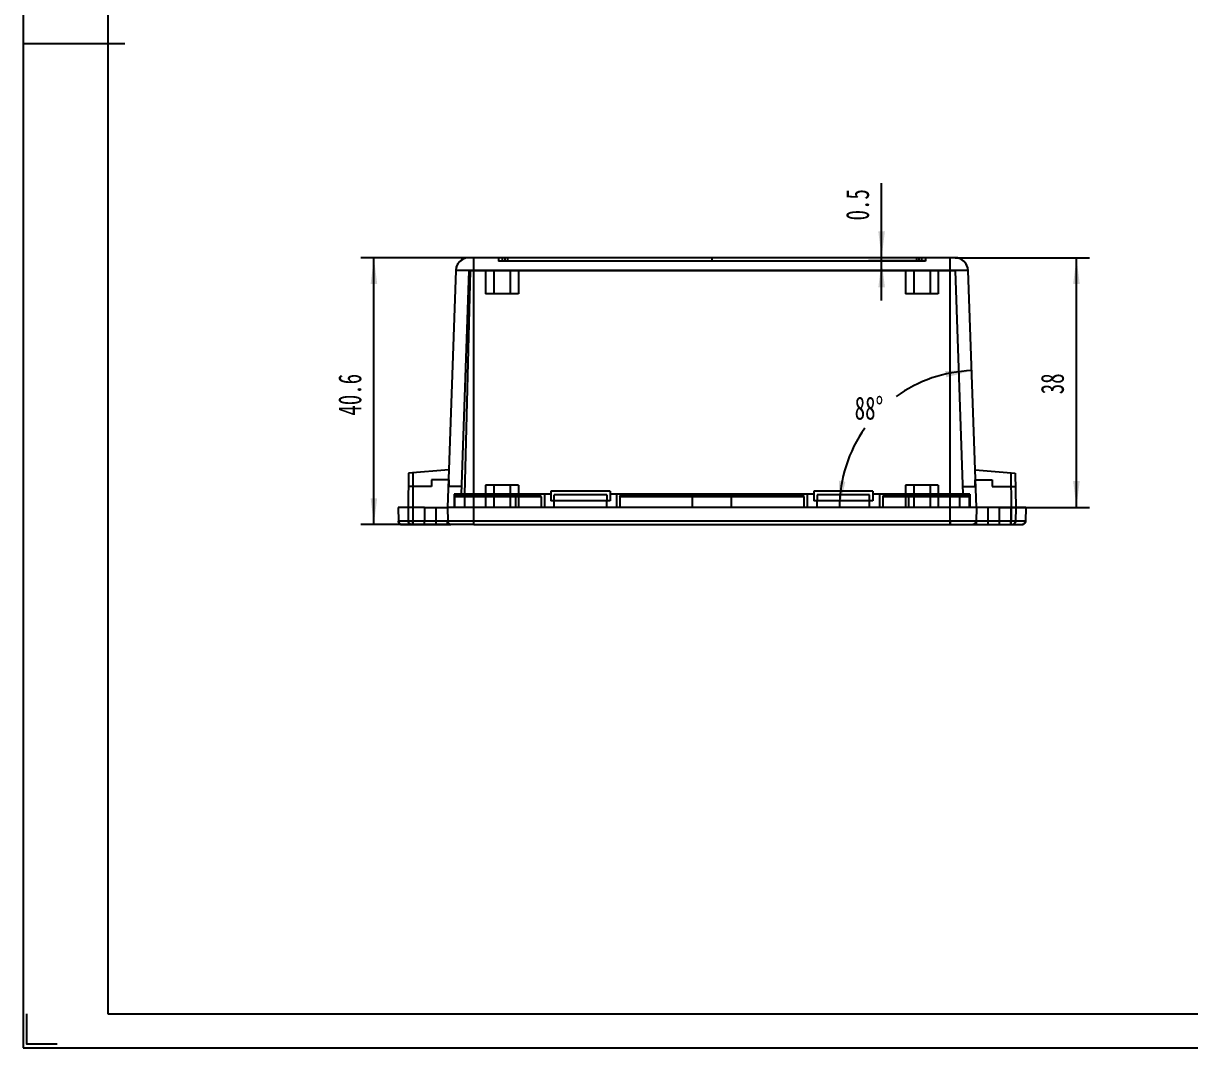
# Model space of a CAD drawing. Header units: millimetres. Extents: x 737 to 1170, y -310 to -5.
# Drawn here: x 737.5 to 915, y -310.5 to -154.6 of the extents above; entities that cross this region are included whole.
import ezdxf

# ---------------------------------------------------------------- set-up
doc = ezdxf.new("R2010")
doc.units = ezdxf.units.MM
doc.layers.get('0').update_dxf_attribs({"lineweight": 0})
for name, color, linetype, lineweight in [('CAXA4', 3, 'Continuous', 25), ('图框_内框线', 5, 'Continuous', 50), ('图框_外框线', 7, 'Continuous', 0), ('图框_角线', 5, 'Continuous', 140)]:
    doc.layers.add(name, color=color, linetype=linetype, lineweight=lineweight)
doc.styles.add('标准', font='', dxfattribs={"width": 0.667})
doc.styles.get('标准').set_extended_font_data('FangSong_GB2312')
doc.dimstyles.new('标准', dxfattribs={"dimtxt": 3.5, "dimasz": 4, "dimexe": 2, "dimexo": 0, "dimtad": 1, "dimdsep": 46, "dimtxsty": '标准', "dimcen": 0, "dimdle": 6, "dimazin": 2, "dimtfac": 1, "dimtdec": 3, "dimtmove": 0, "dimatfit": 3, "dimfxl": 0, "dimtolj": 1, "dimtzin": 0, "dimarcsym": 0})

# ---------------------------------------------------------------- blocks, each defined once
blk = doc.blocks.new('*CAXBLOCK1112')
at = {"layer": 'CAXA4', "linetype": 'Continuous', "lineweight": 25}
for points in [[(897.75, -190.25), (898.25, -194.25), (897.25, -194.25)], [(897.75, -228.25), (898.25, -224.25), (897.25, -224.25)]]:
    blk.add_hatch(color=0, dxfattribs=at).paths.add_polyline_path(points, flags=0)
at = {"layer": 'CAXA4', "color": 0, "linetype": 'Continuous', "lineweight": 25}
for p, q in [((879.27, -190.25), (899.75, -190.25)), ((897.75, -228.25), (897.75, -190.25)), ((886.03, -228.25), (899.75, -228.25))]:
    blk.add_line(p, q, dxfattribs=at)
at = {"layer": 'CAXA4', "color": 0, "linetype": 'Continuous', "lineweight": 25, "insert": (892.33, -211.03), "char_height": 3.5, "attachment_point": 1, "rotation": 90, "style": '标准'}
blk.add_mtext('\\fFangSong_GB2312|b0|i0|p34;38', dxfattribs=at)
blk = doc.blocks.new('*CAXBLOCK1213')
at = {"layer": 'CAXA4', "linetype": 'Continuous', "lineweight": 25}
for points in [[(868.1, -190.25), (868.6, -186.25), (867.6, -186.25)], [(868.1, -190.75), (868.6, -194.75), (867.6, -194.75)]]:
    blk.add_hatch(color=0, dxfattribs=at).paths.add_polyline_path(points, flags=0)
at = {"layer": 'CAXA4', "color": 0, "linetype": 'Continuous', "lineweight": 25}
for p, q in [((868.1, -196.75), (868.1, -178.91)), ((879.27, -190.25), (866.1, -190.25)), ((874.77, -190.75), (866.1, -190.75))]:
    blk.add_line(p, q, dxfattribs=at)
at = {"layer": 'CAXA4', "color": 0, "linetype": 'Continuous', "lineweight": 25, "insert": (862.68, -184.58), "char_height": 3.5, "attachment_point": 1, "rotation": 90, "style": '标准'}
blk.add_mtext('\\fFangSong_GB2312|b0|i0|p34;0.5', dxfattribs=at)
blk = doc.blocks.new('*CAXBLOCK1314')
at = {"layer": 'CAXA4', "linetype": 'Continuous', "lineweight": 25}
for points in [[(881.8, -207.44), (877.73, -207.47), (877.95, -208.45)], [(861.7, -228.25), (861.59, -224.18), (862.58, -224.37)]]:
    blk.add_hatch(color=0, dxfattribs=at).paths.add_polyline_path(points, flags=0)
at = {"layer": 'CAXA4', "color": 0, "linetype": 'Continuous', "lineweight": 25}
blk.add_line((878.53, -228.25), (859.7, -228.25), dxfattribs=at)
for start, end in [(92, 125.9263), (144.5815, 180)]:
    blk.add_arc((882.53, -228.25), 20.83, start, end, dxfattribs=at)
at = {"layer": 'CAXA4', "color": 0, "linetype": 'Continuous', "lineweight": 25, "insert": (864, -211.39), "char_height": 3.5, "attachment_point": 1, "style": '标准'}
blk.add_mtext('\\fFangSong_GB2312|b0|i0|p34;88{%%D}', dxfattribs=at)
blk = doc.blocks.new('*CAXBLOCK1415')
at = {"layer": 'CAXA4', "linetype": 'Continuous', "lineweight": 25}
for points in [[(790.84, -190.25), (791.34, -194.25), (790.34, -194.25)], [(790.84, -230.85), (791.34, -226.85), (790.34, -226.85)]]:
    blk.add_hatch(color=0, dxfattribs=at).paths.add_polyline_path(points, flags=0)
at = {"layer": 'CAXA4', "color": 0, "linetype": 'Continuous', "lineweight": 25}
for p, q in [((806.03, -190.25), (788.84, -190.25)), ((790.84, -230.85), (790.84, -190.25)), ((806.03, -230.85), (788.84, -230.85))]:
    blk.add_line(p, q, dxfattribs=at)
at = {"layer": 'CAXA4', "color": 0, "linetype": 'Continuous', "lineweight": 25, "insert": (785.42, -214.28), "char_height": 3.5, "attachment_point": 1, "rotation": 90, "style": '标准'}
blk.add_mtext('\\fFangSong_GB2312|b0|i0|p34;40.6', dxfattribs=at)

msp = doc.modelspace()

# ---------------------------------------------------------------- linework, layer by layer
at = {"color": 0, "linetype": 'Continuous', "lineweight": 25}
for p, q in [((806.029, -190.254), (805.287, -190.254)), ((806.029, -230.854), (806.029, -190.254)), ((879.27, -190.254), (806.029, -190.254)), ((809.779, -190.254), (809.779, -190.754)), ((874.775, -190.754), (809.782, -190.754)), ((810.379, -190.254), (810.379, -190.754)), ((810.779, -190.254), (810.779, -190.754)), ((811.161, -190.254), (811.161, -190.754)), ((842.279, -190.254), (842.279, -190.754)), ((873.396, -190.254), (873.396, -190.754)), ((873.779, -190.254), (873.779, -190.754)), ((874.178, -190.254), (874.178, -190.754)), ((874.775, -190.254), (874.775, -190.754)), ((878.529, -230.854), (878.529, -190.254)), ((879.776, -190.319), (879.27, -190.254)), ((803.288, -192.184), (802.029, -228.254)), ((881.269, -192.184), (803.288, -192.184)), ((805.287, -192.254), (804.1, -226.254)), ((804.67, -226.254), (805.517, -192.254)), ((806.029, -192.254), (805.287, -192.254)), ((879.27, -192.254), (806.029, -192.254)), ((807.829, -192.254), (807.829, -195.754)), ((809.079, -192.254), (809.079, -195.754)), ((811.579, -192.254), (811.579, -195.754)), ((812.829, -192.254), (812.829, -195.754)), ((871.729, -192.254), (871.729, -195.754)), ((872.979, -192.254), (872.979, -195.754)), ((875.479, -192.254), (875.479, -195.754)), ((876.729, -192.254), (876.729, -195.754)), ((879.27, -192.254), (880.458, -226.254)), ((882.529, -228.254), (881.269, -192.184)), ((812.829, -195.754), (807.829, -195.754)), ((876.729, -195.754), (871.729, -195.754)), ((796.12, -223.047), (796.029, -228.254)), ((802.228, -222.554), (796.12, -223.047)), ((796.77, -222.994), (796.762, -228.254)), ((882.33, -222.554), (888.438, -223.047)), ((887.788, -222.994), (887.795, -228.254)), ((888.438, -223.047), (888.529, -228.254)), ((799.629, -225.054), (796.085, -225.054)), ((799.629, -224.054), (799.629, -225.054)), ((802.229, -224.054), (799.629, -224.054)), ((802.229, -224.054), (802.229, -225.054)), ((804.142, -225.054), (802.229, -225.054)), ((807.829, -224.854), (807.829, -228.254)), ((812.829, -224.854), (807.829, -224.854)), ((809.079, -224.854), (809.079, -228.254)), ((811.579, -224.854), (811.579, -228.254)), ((812.829, -224.854), (812.829, -228.254)), ((876.729, -224.854), (871.729, -224.854)), ((871.729, -224.854), (871.729, -228.254)), ((872.979, -224.854), (872.979, -228.254)), ((875.479, -224.854), (875.479, -228.254)), ((876.729, -224.854), (876.729, -228.254)), ((880.416, -225.054), (882.329, -225.054)), ((882.329, -224.054), (884.929, -224.054)), ((882.329, -225.054), (882.329, -224.054)), ((884.929, -224.054), (884.929, -225.054)), ((884.929, -225.054), (888.473, -225.054)), ((803.029, -226.254), (803.029, -228.254)), ((804.1, -226.254), (803.029, -226.254)), ((803.129, -226.654), (803.129, -228.254)), ((816.279, -226.654), (803.129, -226.654)), ((815.979, -226.354), (803.429, -226.354)), ((817.779, -226.254), (804.1, -226.254)), ((804.629, -226.654), (804.629, -228.254)), ((812.379, -226.654), (812.379, -228.254)), ((816.279, -226.654), (816.279, -228.254)), ((816.779, -226.254), (816.779, -228.254)), ((817.779, -225.754), (817.779, -227.254)), ((826.779, -225.754), (817.779, -225.754)), ((818.279, -227.254), (818.279, -226.354)), ((826.279, -226.354), (818.279, -226.354)), ((826.279, -226.354), (826.279, -227.254)), ((826.779, -225.754), (826.779, -227.254)), ((857.779, -226.254), (826.779, -226.254)), ((827.779, -226.254), (827.779, -228.254)), ((828.279, -226.654), (828.279, -228.254)), ((856.279, -226.654), (828.279, -226.654)), ((855.979, -226.354), (828.579, -226.354)), ((845.279, -226.554), (839.279, -226.554)), ((839.279, -226.554), (839.279, -228.254)), ((845.279, -228.254), (845.279, -226.554)), ((856.279, -226.654), (856.279, -228.254)), ((856.779, -226.254), (856.779, -228.254)), ((866.779, -225.754), (857.779, -225.754)), ((857.779, -225.754), (857.779, -227.254)), ((866.279, -226.354), (858.279, -226.354)), ((858.279, -226.354), (858.279, -227.254)), ((866.279, -227.254), (866.279, -226.354)), ((866.779, -225.754), (866.779, -227.254)), ((878.529, -226.254), (866.779, -226.254)), ((867.779, -226.254), (867.779, -228.254)), ((881.429, -226.654), (868.279, -226.654)), ((868.279, -226.654), (868.279, -228.254)), ((881.129, -226.354), (868.579, -226.354)), ((872.179, -226.654), (872.179, -228.254)), ((881.529, -226.254), (878.529, -226.254)), ((879.929, -226.654), (879.929, -228.254)), ((881.429, -226.654), (881.429, -228.254)), ((881.529, -226.254), (881.529, -228.254)), ((794.529, -228.254), (794.566, -230.363)), ((798.529, -228.254), (794.529, -228.254)), ((796.029, -228.254), (796.066, -230.363)), ((796.762, -228.254), (796.765, -230.363)), ((796.779, -228.254), (796.779, -230.854)), ((798.529, -228.254), (798.529, -230.363)), ((798.529, -228.254), (802.029, -228.254)), ((800.279, -228.254), (800.279, -230.854)), ((802.029, -228.254), (802.066, -230.363)), ((806.029, -228.254), (802.029, -228.254)), ((878.529, -228.254), (806.029, -228.254)), ((826.779, -227.254), (817.779, -227.254)), ((818.279, -228.254), (818.279, -227.254)), ((826.279, -228.254), (826.279, -227.254)), ((866.779, -227.254), (857.779, -227.254)), ((858.279, -228.254), (858.279, -227.254)), ((866.279, -228.254), (866.279, -227.254)), ((882.529, -228.254), (878.529, -228.254)), ((882.529, -228.254), (882.492, -230.363)), ((886.029, -228.254), (882.529, -228.254)), ((884.279, -228.254), (884.279, -230.854)), ((890.029, -228.254), (886.029, -228.254)), ((886.029, -230.854), (886.029, -228.254)), ((887.779, -228.254), (887.779, -230.854)), ((887.795, -228.254), (887.792, -230.363)), ((888.529, -228.254), (888.492, -230.363)), ((890.029, -228.254), (889.992, -230.363)), ((889.992, -230.363), (794.565, -230.363)), ((802.016, -230.854), (802.016, -230.363)), ((802.065, -230.363), (802.097, -230.506)), ((882.341, -230.712), (882.238, -230.789)), ((882.269, -230.747), (882.381, -230.638)), ((882.359, -230.694), (882.288, -230.757)), ((882.421, -230.61), (882.341, -230.712)), ((882.413, -230.623), (882.359, -230.694)), ((882.491, -230.388), (882.492, -230.363)), ((882.491, -230.398), (882.492, -230.364)), ((882.542, -230.854), (882.542, -230.363)), ((889.96, -230.506), (889.992, -230.363)), ((795.065, -230.854), (798.529, -230.854)), ((798.529, -230.854), (802.419, -230.854)), ((802.419, -230.854), (802.565, -230.854)), ((806.029, -230.854), (802.565, -230.854)), ((806.029, -230.854), (889.493, -230.854)), ((882.102, -230.842), (881.992, -230.854)), ((882.202, -230.808), (882.102, -230.842)), ((882.288, -230.757), (882.202, -230.808))]:
    msp.add_line(p, q, dxfattribs=at)
for points in [[(805.287, -190.254), (804.781, -190.319), (804.308, -190.51), (803.898, -190.815), (803.579, -191.213), (803.372, -191.679), (803.288, -192.184)], [(804.457, -190.434), (804.004, -190.72), (803.63, -191.134), (803.383, -191.64), (803.288, -192.184)], [(880.659, -190.815), (880.25, -190.51), (879.777, -190.319)], [(881.269, -192.184), (881.186, -191.679), (880.978, -191.213), (880.659, -190.815)], [(803.429, -226.354), (803.314, -226.377), (803.216, -226.442), (803.151, -226.539), (803.129, -226.654)], [(804.329, -226.354), (804.443, -226.377), (804.541, -226.442), (804.606, -226.539), (804.629, -226.654)], [(879.929, -226.654), (879.952, -226.539), (880.017, -226.442), (880.114, -226.377), (880.229, -226.354)], [(881.429, -226.654), (881.406, -226.539), (881.341, -226.442), (881.244, -226.377), (881.129, -226.354)], [(794.565, -230.363), (794.597, -230.506), (794.676, -230.638)], [(794.677, -230.638), (794.788, -230.747), (794.922, -230.824), (795.065, -230.854)], [(802.136, -230.61), (802.099, -230.534), (802.074, -230.445), (802.066, -230.363)], [(802.097, -230.506), (802.177, -230.638), (802.288, -230.747), (802.422, -230.824), (802.565, -230.854)], [(802.565, -230.854), (802.438, -230.838), (802.319, -230.789), (802.216, -230.712), (802.136, -230.61)], [(802.565, -230.854), (802.455, -230.842), (802.355, -230.808), (802.269, -230.757), (802.199, -230.694), (802.144, -230.623)], [(882.381, -230.638), (882.46, -230.506), (882.492, -230.363)], [(882.492, -230.363), (882.487, -230.424), (882.473, -230.49), (882.45, -230.554), (882.421, -230.61)], [(889.769, -230.747), (889.881, -230.638), (889.96, -230.506)], [(881.992, -230.854), (882.136, -230.824), (882.269, -230.747)], [(882.238, -230.789), (882.119, -230.838), (881.992, -230.854)], [(889.492, -230.854), (889.636, -230.824), (889.769, -230.747)]]:
    msp.add_lwpolyline(points, dxfattribs=at)
for centre, radius, start, end in [((805.287, -192.254), 2, 90.00387, 178.00321), ((879.27, -192.254), 2, 2, 90), ((828.579, -226.654), 0.3, 90, 179.99999), ((855.979, -226.654), 0.3, 0, 89.99999), ((796.565, -230.354), 0.5, 181, 270), ((800.174, -230.341), 3.409, 180.35789, 183.81548), ((802.565, -230.354), 0.5, 181, 270), ((881.992, -230.354), 0.5, 270, 359), ((884.383, -230.341), 3.409, 356.18452, 359.64211), ((887.992, -230.354), 0.5, 270, 359)]:
    msp.add_arc(centre, radius, start, end, dxfattribs=at)
for points in [[(803.429, -226.354), (803.287, -226.354), (803.129, -226.513), (803.129, -226.654)], [(804.629, -226.654), (804.629, -226.513), (804.47, -226.354), (804.329, -226.354)], [(812.379, -226.654), (812.379, -226.513), (812.537, -226.354), (812.679, -226.354)], [(816.279, -226.654), (816.279, -226.513), (816.12, -226.354), (815.979, -226.354)], [(828.279, -226.654), (828.279, -226.513), (828.437, -226.354), (828.579, -226.354)], [(856.279, -226.654), (856.279, -226.513), (856.12, -226.354), (855.979, -226.354)], [(868.579, -226.354), (868.437, -226.354), (868.279, -226.513), (868.279, -226.654)], [(871.879, -226.354), (872.02, -226.354), (872.179, -226.513), (872.179, -226.654)], [(879.929, -226.654), (879.929, -226.513), (880.087, -226.354), (880.229, -226.354)], [(881.129, -226.354), (881.27, -226.354), (881.429, -226.513), (881.429, -226.654)]]:
    msp.add_open_spline(points, degree=3, dxfattribs=at)
for points, knots in [([(795.065, -230.854), (795.035, -230.854), (794.975, -230.845), (794.887, -230.812), (794.803, -230.762), (794.728, -230.698), (794.662, -230.623), (794.611, -230.541), (794.576, -230.453), (794.566, -230.393), (794.566, -230.363)], [0, 0, 0, 0, 0.08911188, 0.18258304, 0.27999865, 0.37966518, 0.47933695, 0.57676789, 0.67026304, 0.7594043, 0.7594043, 0.7594043, 0.7594043]), ([(794.566, -230.363), (794.566, -230.375), (794.568, -230.4), (794.574, -230.437), (794.581, -230.462), (794.586, -230.474)], [0, 0, 0, 0, 0.03657469, 0.07436863, 0.11339941, 0.11339941, 0.11339941, 0.11339941]), ([(794.586, -230.474), (794.604, -230.53), (794.663, -230.634), (794.784, -230.753), (794.92, -230.832), (795.019, -230.854), (795.065, -230.854)], [0, 0, 0, 0, 0.17703114, 0.35010246, 0.50524241, 0.64447899, 0.64447899, 0.64447899, 0.64447899]), ([(796.146, -230.595), (796.13, -230.571), (796.101, -230.521), (796.074, -230.442), (796.066, -230.389), (796.066, -230.363)], [0, 0, 0, 0, 0.08837461, 0.17139454, 0.2491073, 0.2491073, 0.2491073, 0.2491073]), ([(796.566, -230.854), (796.516, -230.854), (796.409, -230.828), (796.264, -230.738), (796.181, -230.648), (796.146, -230.595)], [0, 0, 0, 0, 0.15010201, 0.31991771, 0.50953229, 0.50953229, 0.50953229, 0.50953229]), ([(796.146, -230.595), (796.181, -230.648), (796.264, -230.737), (796.409, -230.828), (796.516, -230.854), (796.566, -230.854)], [0, 0, 0, 0, 0.18944753, 0.35920535, 0.50944963, 0.50944963, 0.50944963, 0.50944963]), ([(796.807, -230.854), (796.8, -230.842), (796.782, -230.799), (796.778, -230.696), (796.766, -230.546), (796.765, -230.427), (796.765, -230.363)], [0, 0, 0, 0, 0.03940605, 0.142193, 0.30166744, 0.49560487, 0.49560487, 0.49560487, 0.49560487]), ([(796.765, -230.363), (796.765, -230.385), (796.766, -230.431), (796.769, -230.499), (796.771, -230.545), (796.773, -230.568)], [0, 0, 0, 0, 0.06776626, 0.13695608, 0.20572238, 0.20572238, 0.20572238, 0.20572238]), ([(796.773, -230.568), (796.773, -230.62), (796.773, -230.711), (796.786, -230.789), (796.794, -230.854), (796.807, -230.854)], [0, 0, 0, 0, 0.15479769, 0.25228907, 0.29064096, 0.29064096, 0.29064096, 0.29064096]), ([(796.807, -230.854), (796.795, -230.854), (796.792, -230.788), (796.777, -230.712), (796.775, -230.62), (796.773, -230.568)], [0, 0, 0, 0, 0.03700321, 0.13425491, 0.2894627, 0.2894627, 0.2894627, 0.2894627]), ([(798.529, -230.854), (798.526, -230.854), (798.528, -230.838), (798.526, -230.819), (798.529, -230.769), (798.529, -230.705), (798.528, -230.623), (798.526, -230.534), (798.526, -230.447), (798.528, -230.39), (798.529, -230.363)], [0, 0, 0, 0, 0.00687503, 0.03103596, 0.0769037, 0.14438005, 0.22843991, 0.32050141, 0.41097909, 0.49155157, 0.49155157, 0.49155157, 0.49155157]), ([(802.057, -230.854), (802.056, -230.854), (802.052, -230.851), (802.046, -230.838), (802.04, -230.811), (802.035, -230.777), (802.031, -230.742), (802.028, -230.716), (802.027, -230.693), (802.025, -230.668), (802.023, -230.635), (802.021, -230.594), (802.019, -230.551), (802.018, -230.505), (802.017, -230.459), (802.016, -230.411), (802.016, -230.379), (802.016, -230.363)], [0, 0, 0, 0, 0.00467094, 0.01277358, 0.0416281, 0.08743551, 0.11623696, 0.14865395, 0.16613876, 0.18441781, 0.22317362, 0.26455103, 0.30817831, 0.35366323, 0.40056708, 0.44844764, 0.49686248, 0.49686248, 0.49686248, 0.49686248]), ([(802.433, -230.854), (802.41, -230.854), (802.361, -230.847), (802.291, -230.819), (802.239, -230.781), (802.201, -230.743), (802.179, -230.716), (802.163, -230.693), (802.147, -230.669), (802.129, -230.636), (802.11, -230.595), (802.095, -230.551), (802.082, -230.506), (802.073, -230.459), (802.067, -230.411), (802.066, -230.379), (802.066, -230.363)], [0, 0, 0, 0, 0.07161363, 0.14538516, 0.2230162, 0.26364176, 0.30550536, 0.32691067, 0.3486199, 0.392902, 0.43826599, 0.48459231, 0.53173627, 0.57951844, 0.6277458, 0.67621819, 0.67621819, 0.67621819, 0.67621819]), ([(802.419, -230.854), (802.396, -230.854), (802.349, -230.847), (802.282, -230.819), (802.232, -230.781), (802.196, -230.743), (802.175, -230.716), (802.159, -230.693), (802.144, -230.669), (802.127, -230.636), (802.109, -230.595), (802.096, -230.559), (802.088, -230.529), (802.08, -230.498), (802.073, -230.459), (802.067, -230.411), (802.066, -230.379), (802.066, -230.363)], [0, 0, 0, 0, 0.06886296, 0.14016684, 0.21580748, 0.25564069, 0.29684833, 0.31797527, 0.33943778, 0.38331572, 0.42838285, 0.47450533, 0.49791824, 0.52153061, 0.56924531, 0.617446, 0.66591412, 0.66591412, 0.66591412, 0.66591412]), ([(806.029, -230.854), (806.026, -230.854), (806.028, -230.838), (806.026, -230.819), (806.029, -230.769), (806.029, -230.705), (806.028, -230.623), (806.026, -230.534), (806.026, -230.447), (806.028, -230.39), (806.029, -230.363)], [0, 0, 0, 0, 0.00687501, 0.03103594, 0.07690366, 0.14438, 0.22843986, 0.32050137, 0.41097906, 0.49155154, 0.49155154, 0.49155154, 0.49155154]), ([(878.529, -230.363), (878.53, -230.39), (878.531, -230.447), (878.531, -230.534), (878.53, -230.623), (878.529, -230.705), (878.529, -230.769), (878.531, -230.819), (878.529, -230.838), (878.531, -230.854), (878.529, -230.854)], [0, 0, 0, 0, 0.08059514, 0.17112532, 0.26323003, 0.34729247, 0.41473049, 0.4605549, 0.48468832, 0.49155109, 0.49155109, 0.49155109, 0.49155109]), ([(882.124, -230.854), (882.148, -230.854), (882.197, -230.847), (882.266, -230.819), (882.318, -230.781), (882.356, -230.743), (882.378, -230.716), (882.395, -230.693), (882.41, -230.669), (882.428, -230.636), (882.447, -230.595), (882.463, -230.551), (882.475, -230.506), (882.484, -230.459), (882.49, -230.411), (882.492, -230.379), (882.492, -230.363)], [0, 0, 0, 0, 0.07161363, 0.14538516, 0.2230162, 0.26364176, 0.30550536, 0.32691067, 0.3486199, 0.392902, 0.43826599, 0.48459231, 0.53173627, 0.57951844, 0.6277458, 0.67621819, 0.67621819, 0.67621819, 0.67621819]), ([(882.138, -230.854), (882.161, -230.854), (882.208, -230.847), (882.275, -230.819), (882.325, -230.781), (882.361, -230.743), (882.383, -230.716), (882.398, -230.693), (882.414, -230.669), (882.431, -230.636), (882.449, -230.595), (882.461, -230.559), (882.47, -230.529), (882.477, -230.498), (882.485, -230.459), (882.49, -230.411), (882.492, -230.379), (882.492, -230.363)], [0, 0, 0, 0, 0.06886296, 0.14016684, 0.21580748, 0.25564069, 0.29684833, 0.31797527, 0.33943778, 0.38331572, 0.42838285, 0.47450533, 0.49791824, 0.52153061, 0.56924531, 0.617446, 0.66591412, 0.66591412, 0.66591412, 0.66591412]), ([(882.5, -230.854), (882.502, -230.854), (882.506, -230.851), (882.511, -230.838), (882.518, -230.811), (882.523, -230.777), (882.527, -230.742), (882.529, -230.716), (882.531, -230.693), (882.533, -230.668), (882.535, -230.635), (882.537, -230.594), (882.538, -230.551), (882.54, -230.505), (882.541, -230.459), (882.542, -230.411), (882.542, -230.379), (882.542, -230.363)], [0, 0, 0, 0, 0.00467094, 0.01277358, 0.0416281, 0.08743551, 0.11623696, 0.14865395, 0.16613876, 0.18441781, 0.22317362, 0.26455103, 0.30817831, 0.35366323, 0.40056708, 0.44844764, 0.49686248, 0.49686248, 0.49686248, 0.49686248]), ([(887.751, -230.854), (887.757, -230.842), (887.775, -230.799), (887.78, -230.696), (887.791, -230.546), (887.792, -230.427), (887.792, -230.363)], [0, 0, 0, 0, 0.03940605, 0.142193, 0.30166744, 0.49560487, 0.49560487, 0.49560487, 0.49560487]), ([(887.751, -230.854), (887.763, -230.854), (887.766, -230.788), (887.78, -230.712), (887.783, -230.62), (887.785, -230.568)], [0, 0, 0, 0, 0.03700321, 0.13425491, 0.2894627, 0.2894627, 0.2894627, 0.2894627]), ([(887.783, -230.595), (887.783, -230.642), (887.782, -230.724), (887.77, -230.796), (887.762, -230.854), (887.751, -230.854)], [0, 0, 0, 0, 0.13990126, 0.22839449, 0.26334503, 0.26334503, 0.26334503, 0.26334503]), ([(887.792, -230.363), (887.792, -230.388), (887.791, -230.44), (887.788, -230.518), (887.785, -230.57), (887.783, -230.595)], [0, 0, 0, 0, 0.07700619, 0.15549937, 0.2329105, 0.2329105, 0.2329105, 0.2329105]), ([(887.991, -230.854), (888.044, -230.854), (888.157, -230.825), (888.31, -230.725), (888.394, -230.626), (888.428, -230.568)], [0, 0, 0, 0, 0.1583682, 0.3386601, 0.54110104, 0.54110104, 0.54110104, 0.54110104]), ([(888.492, -230.363), (888.491, -230.389), (888.484, -230.442), (888.456, -230.521), (888.428, -230.571), (888.412, -230.595)], [0, 0, 0, 0, 0.07766231, 0.16068648, 0.24910734, 0.24910734, 0.24910734, 0.24910734]), ([(889.492, -230.854), (889.522, -230.854), (889.583, -230.845), (889.671, -230.812), (889.754, -230.762), (889.83, -230.698), (889.895, -230.623), (889.947, -230.541), (889.982, -230.453), (889.991, -230.393), (889.992, -230.363)], [0, 0, 0, 0, 0.08911188, 0.18258304, 0.27999865, 0.37966518, 0.47933695, 0.57676789, 0.67026304, 0.7594043, 0.7594043, 0.7594043, 0.7594043]), ([(889.972, -230.474), (889.953, -230.53), (889.894, -230.634), (889.773, -230.753), (889.637, -230.832), (889.539, -230.854), (889.492, -230.854)], [0, 0, 0, 0, 0.17703114, 0.35010246, 0.50524241, 0.64447899, 0.64447899, 0.64447899, 0.64447899]), ([(889.992, -230.363), (889.992, -230.375), (889.99, -230.4), (889.983, -230.437), (889.976, -230.462), (889.972, -230.474)], [0, 0, 0, 0, 0.03657469, 0.07436863, 0.11339941, 0.11339941, 0.11339941, 0.11339941])]:
    msp.add_open_spline(points, degree=3, knots=knots, dxfattribs=at)
at = {"layer": '图框_内框线', "color": 0, "linetype": 'Continuous', "lineweight": 25}
for points in [[(750.353, -305.314), (1165.074, -305.314), (1165.074, -9.967), (750.353, -9.967), (750.353, -305.314)], [(737.49, -157.641), (752.926, -157.641)]]:
    msp.add_lwpolyline(points, dxfattribs=at)
at = {"layer": '图框_外框线', "color": 0, "linetype": 'Continuous', "lineweight": 25}
msp.add_lwpolyline([(737.49, -310.46), (1170.219, -310.46), (1170.219, -4.822), (737.49, -4.822), (737.49, -310.46)], dxfattribs=at)
at = {"layer": '图框_角线', "color": 0, "linetype": 'Continuous', "lineweight": 25}
msp.add_lwpolyline([(742.635, -309.945), (738.004, -309.945), (738.004, -305.314)], dxfattribs=at)

# ---------------------------------------------------------------- dimensions: what is measured, and where the dimension line sits
at = {"layer": 'CAXA4'}
for base, p1, p2, angle, text, picture, middle in [((868.103, -181.83), (874.775, -190.754), (879.27, -190.254), 270, '\\fFangSong_GB2312;0.5', '*CAXBLOCK1213', (865.081, -181.83)), ((790.837, -210.554), (806.029, -230.854), (806.029, -190.254), 90, '\\fFangSong_GB2312;40.6', '*CAXBLOCK1415', (787.815, -210.554)), ((897.754, -209.254), (886.029, -228.254), (879.27, -190.254), 270, '\\fFangSong_GB2312;38', '*CAXBLOCK1112', (894.732, -209.254))]:
    dim = msp.add_linear_dim(base=base, p1=p1, p2=p2, angle=angle, text=text, dimstyle='标准', dxfattribs=at)
    dim.commit()
    dim.dimension.update_dxf_attribs({"geometry": picture, "text_midpoint": middle})
dim = msp.add_angular_dim_2l(base=(867.547, -213.786), line1=((882.529, -228.254), (881.269, -192.184)), line2=((882.529, -228.254), (878.529, -228.254)), text='\\fFangSong_GB2312;88{%%D}', dimstyle='标准', dxfattribs=at)
dim.commit()
dim.dimension.update_dxf_attribs({"geometry": '*CAXBLOCK1314', "text_midpoint": (867.547, -213.786)})

doc.saveas('drawing.dxf')
